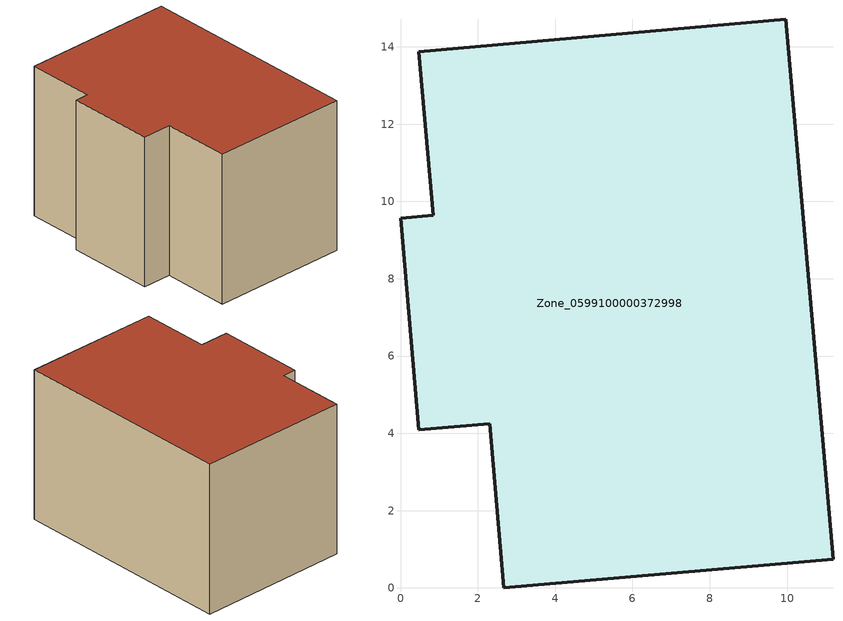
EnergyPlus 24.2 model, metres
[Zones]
Zone_0599100000372998
 floor ground (C_G): 11.19,0.74 2.67,0 2.31,4.25 0.48,4.09 0,9.57 0.85,9.64 0.48,13.88 9.96,14.72 z0
 wall outside (C_F): 0.48,4.09 2.31,4.25 2.67,0 11.19,0.74 9.96,14.72 0.48,13.88 0.85,9.64 0,9.57 0.48,4.09 z0:9.49
 roof outside (C_R): 11.19,0.74 9.96,14.72 0.48,13.88 0.85,9.64 0,9.57 0.48,4.09 2.31,4.25 2.67,0 z9.49
[BUILDING]
Pand.0599100000372998: North Axis=0; Terrain=City; Loads Convergence Tolerance Value=0.04; Temperature Convergence Tolerance Value=0.4; Solar Distribution=FullExterior; Maximum Number of Warmup Days=25; Minimum Number of Warmup Days=1
[Site:Location]
Rotterdam.The.Hague.AP_ZH_NLD Design_Conditions: Latitude=51.96; Longitude=4.45; Time Zone=1; Elevation=-4.5
[SITE:GROUNDTEMPERATURE:BUILDINGSURFACE]
18, 18, 18, 18, 18, 18, 18, 18, 18, 18, 18, 18
[MATERIAL] Thermal Absorptance=0.9; Solar Absorptance=0.7; Visible Absorptance=0.7
Name | Roughness | Thickness | Conductivity | Density | Specific Heat
G.D.1992-2005 | MediumSmooth | 0.15 | 0.06 | 540 | 1210
F.D.1992-2005 | Rough | 0.3 | 0.12 | 1920 | 840
R.D.1992-2005 | MediumRough | 0.2 | 0.08 | 1500 | 1000
[CONSTRUCTION]
C_G: G.D.1992-2005
C_F: F.D.1992-2005
C_R: R.D.1992-2005
[ZONE]
Zone_0599100000372998: Type=1; Multiplier=1; Ceiling Height=Autocalculate; Volume=Autocalculate; Floor Area=autocalculate; Part of Total Floor Area=Yes
[ZONEINFILTRATION:DESIGNFLOWRATE]
Infil_Zone_0599100000372998: Zone or ZoneList or Space or SpaceList=Zone_0599100000372998; Schedule=AlwaysOn; Design Flow Rate Calculation Method=Flow/Area; Flow Rate per Floor Area=0.0021; Constant Term Coefficient=1; Temperature Term Coefficient=0; Velocity Term Coefficient=0; Velocity Squared Term Coefficient=0
[HVACTEMPLATE:ZONE:IDEALLOADSAIRSYSTEM]
Zone_0599100000372998: Maximum Heating Supply Air Temperature=50; Minimum Cooling Supply Air Temperature=13; Maximum Heating Supply Air Humidity Ratio=0.0156; Minimum Cooling Supply Air Humidity Ratio=0.0077; Heating Limit=NoLimit; Cooling Limit=NoLimit; Dehumidification Control Type=ConstantSensibleHeatRatio; Cooling Sensible Heat Ratio=0.7; Dehumidification Setpoint=60; Humidification Control Type=None; Humidification Setpoint=30; Outdoor Air Method=None; Outdoor Air Flow Rate per Person=0.00944; Outdoor Air Flow Rate per Zone Floor Area=0; Outdoor Air Flow Rate per Zone=0; Demand Controlled Ventilation Type=None; Outdoor Air Economizer Type=NoEconomizer; Heat Recovery Type=None; Sensible Heat Recovery Effectiveness=0.7; Latent Heat Recovery Effectiveness=0.65
[ZONECONTROL:THERMOSTAT]
ThermostatControl_Zone_0599100000372998: Zone or ZoneList=Zone_0599100000372998; Control Type Schedule=DualSetpointControlType; Control 1=Thermostat_Zone_0599100000372998; Temperature Difference Between Cutout And Setpoint=0
[THERMOSTATSETPOINT:DUALSETPOINT]
Thermostat_Zone_0599100000372998: Heating Setpoint Temperature Schedule=HeatingSetpoint_Zone_0599100000372998; Cooling Setpoint Temperature Schedule=CoolingSetpoint_Zone_0599100000372998
[SCHEDULE:COMPACT]
HeatingSetpoint_Zone_0599100000372998: Through: 12/31, For: AllDays, Until: 24:00, 21
CoolingSetpoint_Zone_0599100000372998: Through: 12/31, For: AllDays, Until: 24:00, 24
DualSetpointControlType: Through: 12/31, For: AllDays, Until: 24:00, 4
AlwaysOn: Through: 12/31, For: AllDays, Until: 24:00, 1
